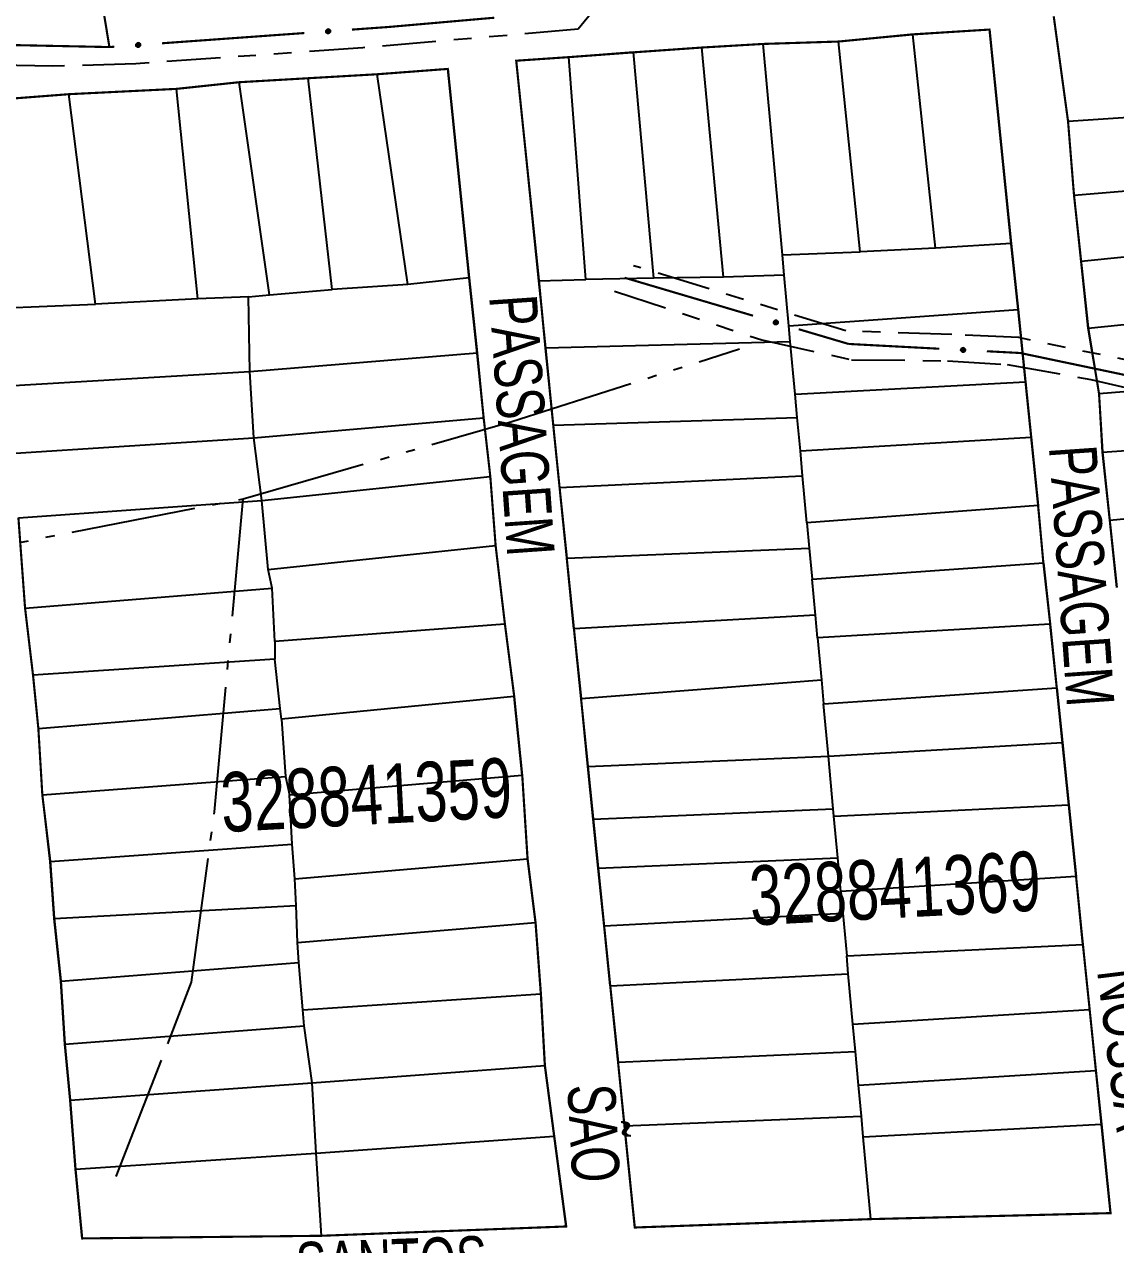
# Model space of a CAD drawing. Extents: x 203604 to 204690, y 4848469 to 4850418.
# Drawn here: x 203762.3 to 203853.9, y 4849634.5 to 4849737 of the extents above; entities that cross this region are included whole.
import ezdxf

# ---------------------------------------------------------------- set-up
doc = ezdxf.new("R2010")
doc.units = 0
doc.header["$LTSCALE"] = 1.5
doc.header["$MEASUREMENT"] = 0
doc.linetypes.add('TRACO_05', pattern=[11, 7, -1, 0.5, -1, 0.5, -1])
doc.linetypes.add('TRACO_25', pattern=[8, 3, -1, 1, -1, 1, -1])
for name, color, linetype in [('CD_MALHA_LOTES', 7, 'CONTINUOUS'), ('CD_TXT_QUADRA', 2, 'CONTINUOUS'), ('HD-VALAS-DRENOS', 170, 'CONTINUOUS'), ('RU-QUADRA', 210, 'CONTINUOUS'), ('SV-EIXO-RUA-N-PAV', 6, 'CONTINUOUS'), ('SV-RUA-NAO-PAV', 7, 'CONTINUOUS'), ('SV-TXT-VIA-ATUAL', 250, 'CONTINUOUS')]:
    doc.layers.add(name, color=color, linetype=linetype)
doc.styles.add('ARIAL', font='ARIAL.SHX')

msp = doc.modelspace()

# ---------------------------------------------------------------- linework, layer by layer
at = {"layer": 'CD_MALHA_LOTES', "linetype": 'Continuous', "flags": 128}
for points in [[(203849.926089, 4849728.835559), (203848.725056, 4849737.64313)], [(203830.643463, 4849735.533114), (203836.883214, 4849736.136961)], [(203836.883214, 4849736.136961), (203843.324247, 4849736.539526)], [(203838.795396, 4849718.172517), (203836.883214, 4849736.136961)], [(203843.324247, 4849736.539526), (203845.161356, 4849718.577696)], [(203813.433827, 4849734.627344), (203819.170372, 4849735.029908)], [(203819.170372, 4849735.029908), (203824.303071, 4849735.331832)], [(203820.981913, 4849715.757129), (203819.170372, 4849735.029908)], [(203824.303071, 4849735.331832), (203830.643463, 4849735.533114)], [(203825.928424, 4849717.624507), (203824.303071, 4849735.331832)], [(203832.455003, 4849717.870593), (203830.643463, 4849735.533114)], [(203807.999205, 4849734.224779), (203803.570995, 4849733.922856)], [(203803.570995, 4849733.922856), (203805.44941, 4849715.451772)], [(203813.433827, 4849734.627344), (203807.999205, 4849734.224779)], [(203809.408181, 4849715.555847), (203807.999205, 4849734.224779)], [(203815.144727, 4849715.656488), (203813.433827, 4849734.627344)], [(203791.904427, 4849732.787621), (203797.822292, 4849733.234253)], [(203797.822292, 4849733.234253), (203799.608818, 4849715.703972)], [(203775.044093, 4849731.559385), (203780.292011, 4849732.117674)], [(203780.292011, 4849732.117674), (203786.098219, 4849732.452648)], [(203782.860142, 4849714.25242), (203780.292011, 4849732.117674)], [(203786.098219, 4849732.452648), (203791.904427, 4849732.787621)], [(203788.10806, 4849714.699051), (203786.098219, 4849732.452648)], [(203794.472557, 4849715.145683), (203791.904427, 4849732.787621)], [(203758.742048, 4849730.554465), (203765.999808, 4849731.112754)], [(203765.999808, 4849731.112754), (203775.044093, 4849731.559385)], [(203768.232965, 4849713.470815), (203765.999808, 4849731.112754)], [(203776.830618, 4849713.917446), (203775.044093, 4849731.559385)], [(203849.926089, 4849728.835559), (203867.542211, 4849730.025332)], [(203850.426519, 4849722.630224), (203849.926089, 4849728.835559)], [(203850.426519, 4849722.630224), (203868.212146, 4849724.128142)], [(203851.027035, 4849717.075449), (203850.426519, 4849722.630224)], [(203845.161356, 4849718.577696), (203838.795396, 4849718.172517)], [(203845.161356, 4849718.577696), (203845.728926, 4849713.02843)], [(203868.810393, 4849718.861998), (203851.027035, 4849717.075449)], [(203825.928424, 4849717.624507), (203832.455003, 4849717.870593)], [(203826.085837, 4849715.909581), (203825.928424, 4849717.624507)], [(203838.795396, 4849718.172517), (203832.455003, 4849717.870593)], [(203851.627552, 4849711.470631), (203851.027035, 4849717.075449)], [(203799.608818, 4849715.703972), (203794.472557, 4849715.145683)], [(203799.608818, 4849715.703972), (203800.278765, 4849709.395304)], [(203805.44941, 4849715.451772), (203809.408181, 4849715.555847)], [(203815.144727, 4849715.656488), (203809.408181, 4849715.555847)], [(203820.981913, 4849715.757129), (203815.144727, 4849715.656488)], [(203826.085837, 4849715.909581), (203820.981913, 4849715.757129)], [(203826.474789, 4849711.672166), (203826.085837, 4849715.909581)], [(203782.860142, 4849714.25242), (203788.10806, 4849714.699051)], [(203794.472557, 4849715.145683), (203788.10806, 4849714.699051)], [(203805.44941, 4849715.451772), (203806.023898, 4849709.802647)], [(203760.081942, 4849713.135841), (203768.232965, 4849713.470815)], [(203776.830618, 4849713.917446), (203768.232965, 4849713.470815)], [(203781.073616, 4849714.084933), (203776.830618, 4849713.917446)], [(203781.073616, 4849714.084933), (203782.860142, 4849714.25242)], [(203781.185274, 4849707.832094), (203781.073616, 4849714.084933)], [(203826.474789, 4849711.672166), (203845.728926, 4849713.02843)], [(203845.728926, 4849713.02843), (203846.348473, 4849706.97098)], [(203851.627552, 4849711.470631), (203869.442866, 4849713.27218)], [(203826.597241, 4849710.338119), (203826.474789, 4849711.672166)], [(203852.528326, 4849705.965899), (203851.627552, 4849711.470631)], [(203781.185274, 4849707.832094), (203800.278765, 4849709.395304)], [(203800.278765, 4849709.395304), (203800.837054, 4849703.92407)], [(203806.023898, 4849709.802647), (203826.597241, 4849710.338119)], [(203806.023898, 4849709.802647), (203806.683459, 4849703.316959)], [(203827.003674, 4849705.910264), (203826.597241, 4849710.338119)], [(203760.416916, 4849706.603858), (203781.185274, 4849707.832094)], [(203781.520248, 4849702.249202), (203781.185274, 4849707.832094)], [(203852.528326, 4849705.965899), (203870.113013, 4849707.39551)], [(203827.003674, 4849705.910264), (203846.348473, 4849706.97098)], [(203846.348473, 4849706.97098), (203846.825288, 4849702.309054)], [(203827.183147, 4849703.954998), (203827.003674, 4849705.910264)], [(203852.828584, 4849701.061683), (203852.528326, 4849705.965899)], [(203781.520248, 4849702.249202), (203800.837054, 4849703.92407)], [(203800.837054, 4849703.92407), (203801.395343, 4849699.011125)], [(203806.683459, 4849703.316959), (203827.183147, 4849703.954998)], [(203806.683459, 4849703.316959), (203807.216396, 4849698.076409)], [(203827.439646, 4849701.16059), (203827.183147, 4849703.954998)], [(203760.640231, 4849700.909308), (203781.520248, 4849702.249202)], [(203782.190195, 4849697.001284), (203781.520248, 4849702.249202)], [(203827.439646, 4849701.16059), (203846.825288, 4849702.309054)], [(203846.825288, 4849702.309054), (203847.41219, 4849696.570776)], [(203852.828584, 4849701.061683), (203870.689321, 4849702.322482)], [(203827.63286, 4849699.055623), (203827.439646, 4849701.16059)], [(203853.4291, 4849695.356779), (203852.828584, 4849701.061683)], [(203782.190195, 4849697.001284), (203801.395343, 4849699.011125)], [(203801.395343, 4849699.011125), (203801.841975, 4849693.204917)], [(203807.216396, 4849698.076409), (203827.63286, 4849699.055623)], [(203807.216396, 4849698.076409), (203807.819213, 4849692.148711)], [(203827.99349, 4849695.126769), (203827.63286, 4849699.055623)], [(203853.4291, 4849695.356779), (203871.289355, 4849697.040607)], [(203761.75681, 4849695.549732), (203782.190195, 4849697.001284)], [(203782.748484, 4849691.195076), (203782.190195, 4849697.001284)], [(203847.41219, 4849696.570776), (203827.99349, 4849695.126769)], [(203847.853099, 4849691.754216), (203847.41219, 4849696.570776)], [(203762.315099, 4849687.956998), (203761.75681, 4849695.549732)], [(203827.99349, 4849695.126769), (203828.188386, 4849693.003481)], [(203854.029616, 4849689.701918), (203853.4291, 4849695.356779)], [(203782.748484, 4849691.195076), (203801.841975, 4849693.204917)], [(203801.841975, 4849693.204917), (203802.623579, 4849686.617104)], [(203807.819213, 4849692.148711), (203828.188386, 4849693.003481)], [(203828.188386, 4849693.003481), (203828.427404, 4849690.399513)], [(203808.42203, 4849686.221014), (203807.819213, 4849692.148711)], [(203783.083457, 4849689.631866), (203782.748484, 4849691.195076)], [(203828.427404, 4849690.399513), (203847.853099, 4849691.754216)], [(203847.853099, 4849691.754216), (203848.431108, 4849686.608582)], [(203828.704746, 4849687.378022), (203828.427404, 4849690.399513)], [(203762.315099, 4849687.956998), (203783.083457, 4849689.631866)], [(203783.306773, 4849685.165552), (203783.083457, 4849689.631866)], [(203762.985046, 4849682.318277), (203762.315099, 4849687.956998)], [(203828.704746, 4849687.378022), (203808.42203, 4849686.221014)], [(203828.880481, 4849685.463495), (203828.704746, 4849687.378022)], [(203802.623579, 4849686.617104), (203783.306773, 4849685.165552)], [(203802.623579, 4849686.617104), (203803.405184, 4849680.531752)], [(203808.42203, 4849686.221014), (203809.015747, 4849680.382797)], [(203848.431108, 4849686.608582), (203828.880481, 4849685.463495)], [(203848.977263, 4849681.2687), (203848.431108, 4849686.608582)], [(203783.306773, 4849685.165552), (203783.306773, 4849683.658172)], [(203828.880481, 4849685.463495), (203829.205308, 4849681.924682)], [(203783.306773, 4849683.658172), (203762.985046, 4849682.318277)], [(203783.753404, 4849679.526831), (203783.306773, 4849683.658172)], [(203763.431677, 4849677.851964), (203762.985046, 4849682.318277)], [(203809.015747, 4849680.382797), (203829.205308, 4849681.924682)], [(203829.205308, 4849681.924682), (203829.390203, 4849679.910355)], [(203829.390203, 4849679.910355), (203848.977263, 4849681.2687)], [(203848.977263, 4849681.2687), (203849.445975, 4849676.686)], [(203803.405184, 4849680.531752), (203783.865062, 4849678.633569)], [(203804.075131, 4849673.943939), (203803.405184, 4849680.531752)], [(203809.597359, 4849674.663607), (203809.015747, 4849680.382797)], [(203829.792055, 4849675.5324), (203829.390203, 4849679.910355)], [(203763.431677, 4849677.851964), (203783.753404, 4849679.526831)], [(203783.865062, 4849678.633569), (203783.753404, 4849679.526831)], [(203783.865062, 4849678.633569), (203784.200036, 4849673.832282)], [(203763.766651, 4849672.269072), (203763.431677, 4849677.851964)], [(203829.792055, 4849675.5324), (203849.445975, 4849676.686)], [(203849.445975, 4849676.686), (203849.981943, 4849671.445718)], [(203809.597359, 4849674.663607), (203829.792055, 4849675.5324)], [(203830.198487, 4849671.104544), (203829.792055, 4849675.5324)], [(203810.046167, 4849670.250334), (203809.597359, 4849674.663607)], [(203763.766651, 4849672.269072), (203784.200036, 4849673.832282)], [(203784.200036, 4849673.832282), (203784.535009, 4849672.269072)], [(203784.535009, 4849672.269072), (203804.075131, 4849673.943939)], [(203804.075131, 4849673.943939), (203804.521763, 4849666.909495)], [(203764.436598, 4849666.68618), (203763.766651, 4849672.269072)], [(203784.758325, 4849668.137732), (203784.535009, 4849672.269072)], [(203830.254292, 4849670.496582), (203849.981943, 4849671.445718)], [(203849.981943, 4849671.445718), (203850.597322, 4849665.429016)], [(203810.046167, 4849670.250334), (203830.198487, 4849671.104544)], [(203830.254292, 4849670.496582), (203830.198487, 4849671.104544)], [(203830.576597, 4849666.985251), (203830.254292, 4849670.496582)], [(203810.465614, 4849666.125764), (203810.046167, 4849670.250334)], [(203764.436598, 4849666.68618), (203784.758325, 4849668.137732)], [(203784.981641, 4849665.234628), (203784.758325, 4849668.137732)], [(203764.771571, 4849661.884893), (203764.436598, 4849666.68618)], [(203784.981641, 4849665.234628), (203804.521763, 4849666.909495)], [(203804.521763, 4849666.909495), (203805.19171, 4849661.549919)], [(203810.465614, 4849666.125764), (203830.576597, 4849666.985251)], [(203830.836459, 4849664.1542), (203830.576597, 4849666.985251)], [(203810.957002, 4849661.293787), (203810.465614, 4849666.125764)], [(203850.597322, 4849665.429016), (203830.836459, 4849664.1542)], [(203851.174256, 4849659.700012), (203850.597322, 4849665.429016)], [(203785.093299, 4849663.001471), (203784.981641, 4849665.234628)], [(203830.836459, 4849664.1542), (203831.002191, 4849662.348634)], [(203764.771571, 4849661.884893), (203785.093299, 4849663.001471)], [(203785.204956, 4849659.875051), (203785.093299, 4849663.001471)], [(203810.957002, 4849661.293787), (203831.002191, 4849662.348634)], [(203831.002191, 4849662.348634), (203831.331975, 4849658.755824)], [(203765.329861, 4849656.636974), (203764.771571, 4849661.884893)], [(203785.204956, 4849659.875051), (203805.19171, 4849661.549919)], [(203805.19171, 4849661.549919), (203805.638341, 4849655.576225)], [(203811.47071, 4849656.242329), (203810.957002, 4849661.293787)], [(203785.316614, 4849658.200184), (203785.204956, 4849659.875051)], [(203831.331975, 4849658.755824), (203851.174256, 4849659.700012)], [(203851.174256, 4849659.700012), (203851.740566, 4849654.251257)], [(203765.329861, 4849656.636974), (203785.316614, 4849658.200184)], [(203785.651588, 4849654.236331), (203785.316614, 4849658.200184)], [(203831.469385, 4849657.258819), (203831.331975, 4849658.755824)], [(203811.47071, 4849656.242329), (203831.469385, 4849657.258819)], [(203831.857496, 4849653.030564), (203831.469385, 4849657.258819)], [(203765.664834, 4849651.333227), (203765.329861, 4849656.636974)], [(203811.47071, 4849656.242329), (203812.125492, 4849649.837179)], [(203785.651588, 4849654.236331), (203805.638341, 4849655.576225)], [(203805.638341, 4849655.576225), (203805.973315, 4849649.546701)], [(203785.763246, 4849652.896436), (203785.651588, 4849654.236331)], [(203831.857496, 4849653.030564), (203851.740566, 4849654.251257)], [(203851.740566, 4849654.251257), (203852.263222, 4849649.141135)], [(203832.069873, 4849650.716837), (203831.857496, 4849653.030564)], [(203765.664834, 4849651.333227), (203785.763246, 4849652.896436)], [(203786.433193, 4849648.095149), (203785.763246, 4849652.896436)], [(203766.111466, 4849646.643597), (203765.664834, 4849651.333227)], [(203812.125492, 4849649.837179), (203832.069873, 4849650.716837)], [(203832.328053, 4849647.904107), (203832.069873, 4849650.716837)], [(203786.433193, 4849648.095149), (203805.973315, 4849649.546701)], [(203805.973315, 4849649.546701), (203806.75492, 4849643.628836)], [(203812.666213, 4849644.486545), (203812.125492, 4849649.837179)], [(203832.328053, 4849647.904107), (203852.263222, 4849649.141135)], [(203852.263222, 4849649.141135), (203852.725798, 4849644.618421)], [(203766.111466, 4849646.643597), (203786.433193, 4849648.095149)], [(203786.768166, 4849642.177284), (203786.433193, 4849648.095149)], [(203832.567912, 4849645.290978), (203832.328053, 4849647.904107)], [(203766.558097, 4849640.83739), (203766.111466, 4849646.643597)], [(203812.666213, 4849644.486545), (203832.567912, 4849645.290978)], [(203832.725325, 4849643.576052), (203832.567912, 4849645.290978)], [(203813.534468, 4849635.948702), (203812.666213, 4849644.486545)], [(203832.725325, 4849643.576052), (203852.725798, 4849644.618421)], [(203852.725798, 4849644.618421), (203853.489003, 4849637.156395)], [(203786.768166, 4849642.177284), (203806.75492, 4849643.628836)], [(203806.75492, 4849643.628836), (203807.75984, 4849636.036102)], [(203833.360774, 4849636.65319), (203832.725325, 4849643.576052)], [(203766.558097, 4849640.83739), (203786.768166, 4849642.177284)], [(203787.214797, 4849635.254498), (203786.768166, 4849642.177284)], [(203767.116386, 4849635.031182), (203766.558097, 4849640.83739)], [(203833.360774, 4849636.65319), (203813.534468, 4849635.948702)], [(203853.489003, 4849637.156395), (203833.360774, 4849636.65319)], [(203807.75984, 4849636.036102), (203787.214797, 4849635.254498)], [(203787.214797, 4849635.254498), (203767.116386, 4849635.031182)]]:
    msp.add_lwpolyline(points, dxfattribs=at)
at = {"layer": 'HD-VALAS-DRENOS', "linetype": 'TRACO_05'}
for points in [[(203733.46, 4849690.37, 5.35), (203737.7, 4849691.01, 5.5), (203750.08, 4849691.18, 5.7), (203780.64, 4849697.13, 4.79), (203803.21, 4849703.63, 4.71), (203822.34, 4849709.74, 3.94)], [(203769.96, 4849640.23, 5.16), (203774.31, 4849651.36, 5.16), (203776.29, 4849656.54, 6.65), (203778.22, 4849670.86, 4.68), (203780.64, 4849697.13, 3.94)]]:
    msp.add_polyline3d(points, dxfattribs=at)
at = {"layer": 'RU-QUADRA', "linetype": 'Continuous', "const_width": 0.18, "flags": 128}
for points in [[(203854.029616, 4849689.701918), (203853.4291, 4849695.356779), (203852.828584, 4849701.061683), (203852.528326, 4849705.965899), (203851.627552, 4849711.470631), (203851.027035, 4849717.075449), (203850.426519, 4849722.630224), (203849.926089, 4849728.835559), (203848.725056, 4849737.64313)], [(203758.742048, 4849730.554465), (203765.999808, 4849731.112754), (203775.044093, 4849731.559385), (203780.292011, 4849732.117674), (203786.098219, 4849732.452648), (203791.904427, 4849732.787621), (203797.822292, 4849733.234253), (203799.608818, 4849715.703972), (203800.278765, 4849709.395304), (203800.837054, 4849703.92407), (203801.395343, 4849699.011125), (203801.841975, 4849693.204917), (203802.623579, 4849686.617104), (203803.405184, 4849680.531752), (203804.075131, 4849673.943939), (203804.521763, 4849666.909495), (203805.19171, 4849661.549919), (203805.638341, 4849655.576225), (203805.973315, 4849649.546701), (203806.75492, 4849643.628836), (203807.75984, 4849636.036102), (203787.214797, 4849635.254498), (203767.116386, 4849635.031182), (203766.558097, 4849640.83739), (203766.111466, 4849646.643597), (203765.664834, 4849651.333227), (203765.329861, 4849656.636974), (203764.771571, 4849661.884893), (203764.436598, 4849666.68618), (203763.766651, 4849672.269072), (203763.431677, 4849677.851964), (203762.985046, 4849682.318277), (203762.315099, 4849687.956998), (203761.75681, 4849695.549732)]]:
    msp.add_lwpolyline(points, dxfattribs=at)
msp.add_lwpolyline([(203803.570995, 4849733.922856), (203807.999205, 4849734.224779), (203813.433827, 4849734.627344), (203819.170372, 4849735.029908), (203824.303071, 4849735.331832), (203830.643463, 4849735.533114), (203836.883214, 4849736.136961), (203843.324247, 4849736.539526), (203845.135788, 4849718.575081), (203845.728926, 4849713.02843), (203846.348473, 4849706.97098), (203846.825288, 4849702.309054), (203847.41219, 4849696.570776), (203847.853099, 4849691.754216), (203848.431108, 4849686.608582), (203848.977263, 4849681.2687), (203849.445975, 4849676.686), (203849.981943, 4849671.445718), (203850.597322, 4849665.429016), (203851.174256, 4849659.700012), (203851.740566, 4849654.251257), (203852.263222, 4849649.141135), (203852.725798, 4849644.618421), (203853.489003, 4849637.156395), (203833.360774, 4849636.65319), (203813.534468, 4849635.948702), (203812.666213, 4849644.486545), (203812.125492, 4849649.837179), (203811.47071, 4849656.242329), (203810.957002, 4849661.293787), (203810.465614, 4849666.125764), (203810.046167, 4849670.250334), (203809.597359, 4849674.663607), (203809.015747, 4849680.382797), (203808.42203, 4849686.221014), (203807.819213, 4849692.148711), (203807.216396, 4849698.076409), (203806.683459, 4849703.316959), (203806.023898, 4849709.802647), (203805.483177, 4849715.455206)], close=True, dxfattribs=at)
at = {"layer": 'SV-EIXO-RUA-N-PAV', "const_width": 0.18}
for points in [[(203767.704017, 4849745.433246), (203769.319069, 4849735.564527)], [(203801.72617, 4849737.533095), (203793.756683, 4849736.835037)], [(203785.778355, 4849736.247847), (203773.809266, 4849735.387091)], [(203792.9, 4849736.76), (203789.768052, 4849736.534766)], [(203793.756683, 4849736.835037), (203792.9, 4849736.76)], [(203769.4, 4849735.07), (203757.823094, 4849735.307749)], [(203769.319069, 4849735.564527), (203769.4, 4849735.07)], [(203769.81957, 4849735.100172), (203769.4, 4849735.07)], [(203812.915068, 4849715.630517), (203812.68, 4849715.7)], [(203823.463882, 4849712.51242), (203812.915068, 4849715.630517)], [(203831.49, 4849710.14), (203827.299814, 4849711.378566)], [(203832.119721, 4849710.106813), (203831.49, 4849710.14)], [(203839.110018, 4849709.738391), (203832.119721, 4849710.106813)], [(203845.91, 4849709.38), (203843.104474, 4849709.527864)], [(203846.096517, 4849709.340853), (203845.91, 4849709.38)], [(203854.904599, 4849707.492155), (203846.096517, 4849709.340853)]]:
    msp.add_lwpolyline(points, dxfattribs=at)
at = {"layer": 'SV-EIXO-RUA-N-PAV'}
for points in [[(203787.92441, 4849736.291816), (203787.892923, 4849736.254391), (203787.858209, 4849736.228665), (203787.82308, 4849736.215541), (203787.789014, 4849736.212038), (203787.753758, 4849736.21238), (203787.71829, 4849736.220567), (203787.680936, 4849736.238374), (203787.643172, 4849736.269696), (203787.619155, 4849736.306989), (203787.604447, 4849736.340741), (203787.598749, 4849736.376053), (203787.599655, 4849736.410296), (203787.609377, 4849736.446858), (203787.627792, 4849736.484536), (203787.660207, 4849736.521747), (203787.694412, 4849736.546735), (203787.728724, 4849736.558536), (203787.764261, 4849736.56404), (203787.80025, 4849736.563259), (203787.83502, 4849736.555022), (203787.872923, 4849736.536413), (203787.909226, 4849736.503933), (203787.934538, 4849736.470102), (203787.946818, 4849736.435965), (203787.951448, 4849736.400856), (203787.951535, 4849736.365491), (203787.94479, 4849736.329495), (203787.92441, 4849736.291816)], [(203771.965624, 4849735.144141), (203771.934138, 4849735.106716), (203771.899424, 4849735.080989), (203771.864295, 4849735.067866), (203771.830228, 4849735.064363), (203771.794973, 4849735.064705), (203771.759504, 4849735.072892), (203771.722151, 4849735.090699), (203771.684387, 4849735.12202), (203771.66037, 4849735.159314), (203771.645661, 4849735.193066), (203771.639963, 4849735.228378), (203771.640869, 4849735.262621), (203771.650592, 4849735.299183), (203771.669007, 4849735.336861), (203771.701421, 4849735.374072), (203771.735627, 4849735.39906), (203771.769939, 4849735.410861), (203771.805475, 4849735.416364), (203771.841464, 4849735.415584), (203771.876234, 4849735.407347), (203771.914137, 4849735.388737), (203771.95044, 4849735.356258), (203771.975752, 4849735.322426), (203771.988032, 4849735.288289), (203771.992663, 4849735.253181), (203771.99275, 4849735.217816), (203771.986004, 4849735.181819), (203771.965624, 4849735.144141)], [(203825.488431, 4849711.7992), (203825.445799, 4849711.775231), (203825.404257, 4849711.76335), (203825.366756, 4849711.763412), (203825.333633, 4849711.772108), (203825.300747, 4849711.784821), (203825.27042, 4849711.804954), (203825.24171, 4849711.834754), (203825.217366, 4849711.877352), (203825.207992, 4849711.920708), (203825.206086, 4849711.957476), (203825.213165, 4849711.992538), (203825.22605, 4849712.024277), (203825.248005, 4849712.055088), (203825.278489, 4849712.083888), (203825.321915, 4849712.10733), (203825.362721, 4849712.118699), (203825.398992, 4849712.117686), (203825.434195, 4849712.110346), (203825.467613, 4849712.096964), (203825.497269, 4849712.07703), (203825.526211, 4849712.046285), (203825.54878, 4849712.003117), (203825.560584, 4849711.962547), (203825.56008, 4849711.926272), (203825.552074, 4849711.891777), (203825.539724, 4849711.858638), (203825.520755, 4849711.82731), (203825.488431, 4849711.7992)], [(203841.244934, 4849709.515638), (203841.209046, 4849709.48241), (203841.171407, 4849709.461192), (203841.13492, 4849709.45253), (203841.100682, 4849709.453283), (203841.065742, 4849709.457999), (203841.031564, 4849709.470525), (203840.99671, 4849709.49283), (203840.963126, 4849709.528598), (203840.943924, 4849709.568584), (203840.933518, 4849709.6039), (203840.932248, 4849709.639647), (203840.937397, 4849709.673513), (203840.951583, 4849709.708585), (203840.974532, 4849709.743685), (203841.011314, 4849709.776585), (203841.048357, 4849709.797134), (203841.083869, 4849709.804585), (203841.119814, 4849709.805635), (203841.155427, 4849709.800393), (203841.188906, 4849709.787904), (203841.224206, 4849709.764734), (203841.256197, 4849709.727999), (203841.277113, 4849709.691287), (203841.285061, 4849709.65589), (203841.285298, 4849709.620479), (203841.280995, 4849709.585376), (203841.269833, 4849709.550495), (203841.244934, 4849709.515638)]]:
    msp.add_lwpolyline(points, close=True, dxfattribs=at)
for points in [[(203787.946818, 4849736.435965), (203787.598749, 4849736.376053)], [(203787.934538, 4849736.470102), (203787.599655, 4849736.410296)], [(203787.937161, 4849736.453551), (203787.602176, 4849736.393892)], [(203787.946511, 4849736.418654), (203787.603164, 4849736.36113)], [(203787.951448, 4849736.400856), (203787.604447, 4849736.340741)], [(203787.919645, 4849736.487861), (203787.609158, 4849736.429963)], [(203787.909226, 4849736.503933), (203787.609377, 4849736.446858)], [(203787.947793, 4849736.381809), (203787.616891, 4849736.322443)], [(203787.951535, 4849736.365491), (203787.619155, 4849736.306989)], [(203787.887354, 4849736.518372), (203787.621585, 4849736.466426)], [(203787.872923, 4849736.536413), (203787.627792, 4849736.484536)], [(203787.943435, 4849736.347295), (203787.635768, 4849736.288232)], [(203787.94479, 4849736.329495), (203787.643172, 4849736.269696)], [(203787.848649, 4849736.542949), (203787.651704, 4849736.504161)], [(203787.83502, 4849736.555022), (203787.660207, 4849736.521747)], [(203787.933632, 4849736.312389), (203787.665435, 4849736.256164)], [(203787.92441, 4849736.291816), (203787.680936, 4849736.238374)], [(203787.813352, 4849736.558195), (203787.683674, 4849736.535189)], [(203787.80025, 4849736.563259), (203787.694412, 4849736.546735)], [(203787.906431, 4849736.272127), (203787.706959, 4849736.230421)], [(203787.892923, 4849736.254391), (203787.71829, 4849736.220567)], [(203787.873198, 4849736.23964), (203787.744783, 4849736.218093)], [(203787.858209, 4849736.228665), (203787.753758, 4849736.21238)], [(203771.988032, 4849735.288289), (203771.639963, 4849735.228378)], [(203771.975752, 4849735.322426), (203771.640869, 4849735.262621)], [(203771.978375, 4849735.305876), (203771.64339, 4849735.246216)], [(203771.987725, 4849735.270979), (203771.644378, 4849735.213454)], [(203771.992663, 4849735.253181), (203771.645661, 4849735.193066)], [(203771.96086, 4849735.340185), (203771.650373, 4849735.282288)], [(203771.95044, 4849735.356258), (203771.650592, 4849735.299183)], [(203771.989007, 4849735.234134), (203771.658105, 4849735.174768)], [(203771.99275, 4849735.217816), (203771.66037, 4849735.159314)], [(203771.928568, 4849735.370696), (203771.662799, 4849735.31875)], [(203771.914137, 4849735.388737), (203771.669007, 4849735.336861)], [(203771.984649, 4849735.199619), (203771.676982, 4849735.140556)], [(203771.986004, 4849735.181819), (203771.684387, 4849735.12202)], [(203771.889864, 4849735.395274), (203771.692918, 4849735.356486)], [(203771.876234, 4849735.407347), (203771.701421, 4849735.374072)], [(203771.974847, 4849735.164713), (203771.706649, 4849735.108489)], [(203771.965624, 4849735.144141), (203771.722151, 4849735.090699)], [(203771.854566, 4849735.41052), (203771.724888, 4849735.387514)], [(203771.841464, 4849735.415584), (203771.735627, 4849735.39906)], [(203771.947645, 4849735.124452), (203771.748173, 4849735.082746)], [(203771.934138, 4849735.106716), (203771.759504, 4849735.072892)], [(203771.914412, 4849735.091965), (203771.785997, 4849735.070418)], [(203771.899424, 4849735.080989), (203771.794973, 4849735.064705)], [(203825.552074, 4849711.891777), (203825.206086, 4849711.957476)], [(203825.539724, 4849711.858638), (203825.207992, 4849711.920708)], [(203825.541956, 4849711.87523), (203825.211304, 4849711.935972)], [(203825.553708, 4849711.910174), (203825.212052, 4849711.977014)], [(203825.56008, 4849711.926272), (203825.213165, 4849711.992538)], [(203825.525744, 4849711.84445), (203825.21695, 4849711.897308)], [(203825.520755, 4849711.82731), (203825.217366, 4849711.877352)], [(203825.557222, 4849711.946131), (203825.222644, 4849712.008033)], [(203825.560584, 4849711.962547), (203825.22605, 4849712.024277)], [(203825.504297, 4849711.815218), (203825.233451, 4849711.856858)], [(203825.488431, 4849711.7992), (203825.24171, 4849711.834754)], [(203825.552884, 4849711.984408), (203825.241861, 4849712.039348)], [(203825.54878, 4849712.003117), (203825.248005, 4849712.055088)], [(203825.464678, 4849711.787088), (203825.263277, 4849711.818162)], [(203825.533379, 4849712.024323), (203825.266311, 4849712.069115)], [(203825.445799, 4849711.775231), (203825.27042, 4849711.804954)], [(203825.526211, 4849712.046285), (203825.278489, 4849712.083888)], [(203825.422147, 4849711.768356), (203825.294353, 4849711.793324)], [(203825.404257, 4849711.76335), (203825.300747, 4849711.784821)], [(203825.505784, 4849712.060937), (203825.307773, 4849712.093855)], [(203825.497269, 4849712.07703), (203825.321915, 4849712.10733)], [(203825.478099, 4849712.087618), (203825.34861, 4849712.111665)], [(203825.467613, 4849712.096964), (203825.362721, 4849712.118699)], [(203841.285061, 4849709.65589), (203840.932248, 4849709.639647)], [(203841.285298, 4849709.620479), (203840.933518, 4849709.6039)], [(203841.282608, 4849709.638752), (203840.934776, 4849709.62429)], [(203841.277113, 4849709.691287), (203840.937397, 4849709.673513)], [(203841.277662, 4849709.674539), (203840.937862, 4849709.656922)], [(203841.279306, 4849709.602033), (203840.943595, 4849709.584199)], [(203841.280995, 4849709.585376), (203840.943924, 4849709.568584)], [(203841.264541, 4849709.710758), (203840.949268, 4849709.691847)], [(203841.256197, 4849709.727999), (203840.951583, 4849709.708585)], [(203841.270698, 4849709.568326), (203840.958079, 4849709.547909)], [(203841.269833, 4849709.550495), (203840.963126, 4849709.528598)], [(203841.236286, 4849709.745041), (203840.966124, 4849709.726486)], [(203841.224206, 4849709.764734), (203840.974532, 4849709.743685)], [(203841.256639, 4849709.534907), (203840.983536, 4849709.512407)], [(203841.244934, 4849709.515638), (203840.99671, 4849709.49283)], [(203841.200932, 4849709.774233), (203841.000695, 4849709.760191)], [(203841.188906, 4849709.787904), (203841.011314, 4849709.776585)], [(203841.22465, 4849709.498333), (203841.021544, 4849709.481709)], [(203841.209046, 4849709.48241), (203841.031564, 4849709.470525)], [(203841.167799, 4849709.793742), (203841.036269, 4849709.78701)], [(203841.155427, 4849709.800393), (203841.048357, 4849709.797134)], [(203841.187642, 4849709.470222), (203841.057545, 4849709.464781)], [(203841.171407, 4849709.461192), (203841.065742, 4849709.457999)]]:
    msp.add_lwpolyline(points, dxfattribs=at)
at = {"layer": 'SV-RUA-NAO-PAV', "linetype": 'TRACO_25'}
for points in [[(203871.27, 4849838.87, 3.74), (203872.67, 4849826.14, 3.74), (203874.81, 4849813.07, 3.74), (203876.74, 4849800.97, 3.65), (203879.95, 4849785.55, 3.65), (203881.88, 4849760.28, 3.65), (203883.81, 4849747, 2.97), (203886.68, 4849734.81, 2.97), (203887.9, 4849722.32, 2.97), (203881.2, 4849711.35, 3.93), (203876.94, 4849704.35, 3.99), (203869.63, 4849706.48, 4.03), (203858.52, 4849708.02, 4.03), (203845.78, 4849710.67, 4.06), (203840.16, 4849710.92, 4.06), (203831.26, 4849711.25, 4.43), (203813.43, 4849716.71, 4.5)], [(203807.97, 4849764.29, 3.25), (203808.91, 4849753.4, 3.25), (203809.82, 4849743.18, 3.51), (203810.49, 4849741.1, 3.93), (203810.17, 4849738.27, 4.24), (203808.78, 4849736.57, 4.31), (203790.69, 4849735.01, 4.5), (203771.63, 4849733.66, 4.94), (203764.61, 4849733.46, 5.2), (203727.95, 4849734.22, 7.19), (203713.97, 4849731.03, 7.82), (203700.9, 4849728.83, 8.94), (203692.79, 4849728, 9.06), (203692.36, 4849728, 9.06), (203690.1, 4849728.01, 9.06), (203678.45, 4849720.83, 9.07), (203678.28, 4849720.19, 9.07)], [(203811.84, 4849714.58, 5.01), (203824.19, 4849710.49, 4.3), (203831.73, 4849708.81, 4.29), (203839.8, 4849708.73, 4.29), (203844.8, 4849708.41, 4.29), (203851.83, 4849707.16, 4.34), (203860.79, 4849705.09, 4.41)]]:
    msp.add_polyline3d(points, dxfattribs=at)

# ---------------------------------------------------------------- texts
at = {"layer": 'CD_TXT_QUADRA', "style": 'ARIAL', "width": 0.7}
for s, p in [('328841359', (203778.896288, 4849669.142652)), ('328841369', (203823.305791, 4849661.304388))]:
    msp.add_text(s, height=5, rotation=3, dxfattribs=at).set_placement(p)
at = {"layer": 'SV-TXT-VIA-ATUAL', "style": 'ARIAL', "width": 0.7}
for s, rotation, p in [('PASSAGEM', 274, (203801.298437, 4849714.114467)), ('PASSAGEM', 274, (203848.312656, 4849701.476236)), ('NOSSA', 277, (203852.35689, 4849657.495192)), ('SÃO', 273, (203807.870317, 4849647.890137)), ('SANTOS', 2, (203785.121501, 4849630.702143))]:
    msp.add_text(s, height=4, rotation=rotation, dxfattribs=at).set_placement(p)

doc.saveas('drawing.dxf')
